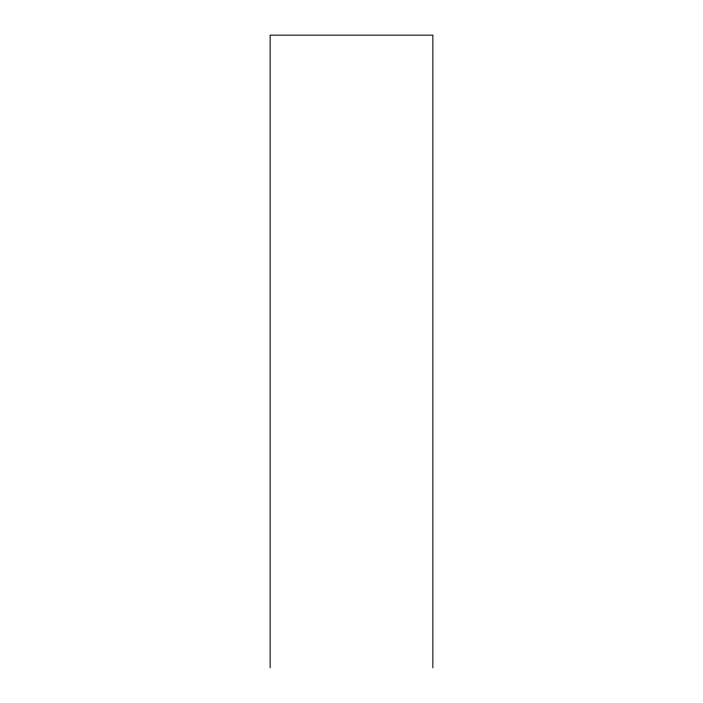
<?xml version="1.0" encoding="UTF-8"?>
<svg xmlns="http://www.w3.org/2000/svg" width="703" height="703" viewBox="0 0 703 703"><rect width="100%" height="100%" fill="white"/><g stroke="black" fill="none" stroke-linecap="round" stroke-linejoin="round"><path stroke-width="1.05" d="M432.863 667.85L432.863 35.15L270.137 35.15L270.137 667.85"/></g></svg>
